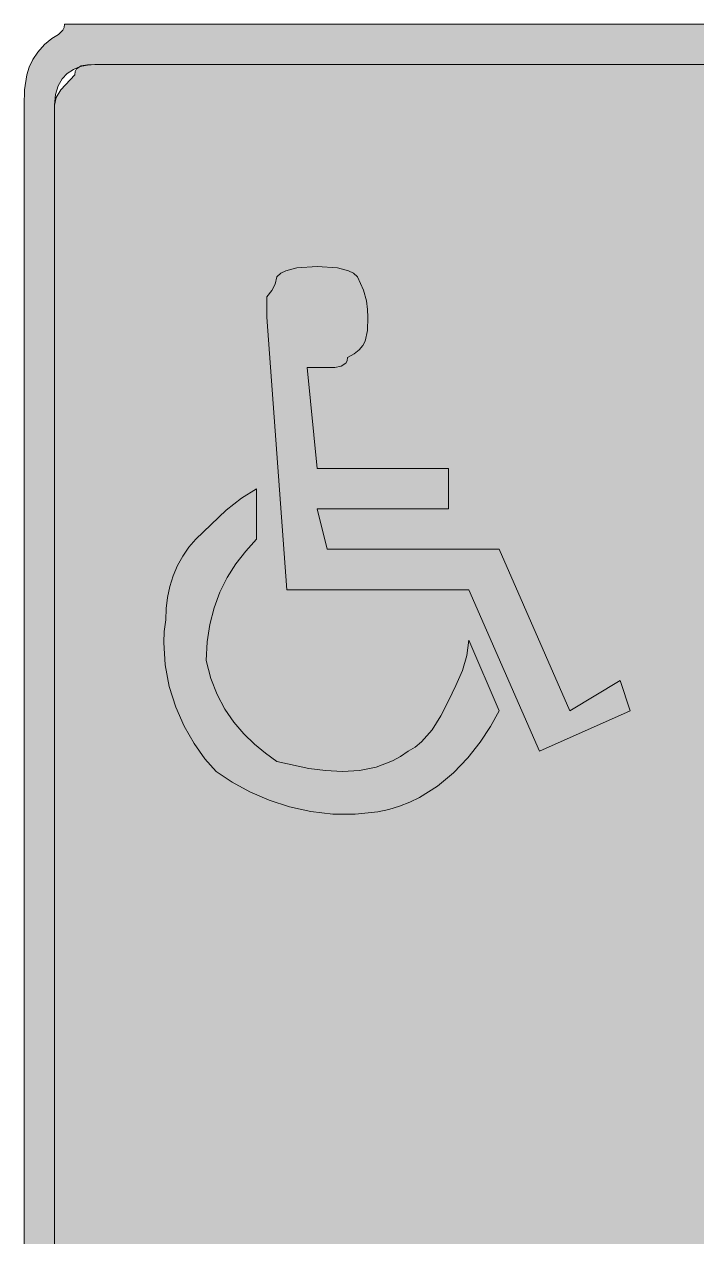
# Model space of a CAD drawing. Header units: metres. Extents: x 123 to 445, y 10 to 260.
# Drawn here: x 122.5 to 202.4, y 115.6 to 259.7 of the extents above; entities that cross this region are included whole.
import ezdxf

# ---------------------------------------------------------------- set-up
doc = ezdxf.new("R2010")
doc.units = ezdxf.units.M
doc.layers.add('FILL_BLACK_000000', color=7, linetype='Continuous', true_color=0x000000)
doc.layers.add('FILL_WHITE_FFFFFF', color=7, linetype='Continuous', true_color=0xffffff)

msp = doc.modelspace()

# ---------------------------------------------------------------- hatches: boundary and pattern name
at = {"layer": 'FILL_BLACK_000000', "true_color": 0x000000}
h = msp.add_hatch(color=7, dxfattribs=at)
h.dxf.hatch_style = 1
h.paths.add_polyline_path([(439.35, 259.68), (440.25, 258.97), (441.15, 258.48), (442.05, 257.99), (442.95, 257.28), (443.66, 256.38), (444.15, 255.48), (444.64, 254.58), (445.35, 253.68), (445.35, 250.08), (445.35, 19.68), (445.31, 17.88), (445.05, 16.08), (444.76, 15.18), (444.34, 14.28), (443.74, 13.38), (442.95, 12.48), (442.05, 11.77), (441.15, 11.28), (440.25, 10.79), (439.35, 10.08), (435.75, 10.08), (130.95, 10.08), (129.17, 10.12), (127.5, 10.38), (126.74, 10.67), (126.06, 11.09), (125.45, 11.69), (124.95, 12.48), (123.3, 14.28), (122.76, 15.18), (122.55, 16.08), (122.55, 19.68), (122.55, 250.08), (122.59, 251.88), (122.85, 253.68), (123.14, 254.58), (123.56, 255.48), (124.16, 256.38), (124.95, 257.28), (125.83, 257.99), (126.6, 258.48), (127.14, 258.97), (127.3, 259.28), (127.35, 259.68), (130.95, 259.68), (435.75, 259.68), (439.35, 259.68)])
h.paths.add_polyline_path([(129.19, 254.64), (128.38, 254.31), (127.65, 253.83), (127.04, 253.18), (126.56, 252.35), (126.26, 251.32), (126.15, 250.08), (126.15, 19.68), (126.36, 18.78), (126.9, 17.88), (128.55, 16.08), (128.6, 15.68), (128.76, 15.39), (129.3, 15.03), (130.07, 14.9), (130.95, 14.88), (435.75, 14.88), (436.65, 14.9), (437.55, 15.03), (438.45, 15.39), (439.35, 16.08), (440.04, 16.98), (440.4, 17.88), (440.53, 18.78), (440.55, 19.68), (440.55, 250.08), (440.55, 252.48), (440.4, 253.08), (440.04, 253.49), (439.75, 253.63), (439.35, 253.68), (438.45, 254.37), (437.55, 254.73), (436.65, 254.86), (435.75, 254.88), (130.95, 254.88), (130.05, 254.82), (129.19, 254.64)], flags=16)
h = msp.add_hatch(color=7, dxfattribs=at)
h.dxf.hatch_style = 1
h.paths.add_polyline_path([(153.75, 192.48), (151.35, 224.88), (151.35, 227.28), (151.95, 228.03), (152.36, 228.8), (152.55, 229.68), (153.05, 230.08), (153.64, 230.37), (154.95, 230.73), (157.35, 230.88), (159.75, 230.73), (161.06, 230.37), (161.65, 230.08), (162.15, 229.68), (162.84, 228.09), (163.2, 226.83), (163.33, 225.8), (163.35, 224.88), (163.31, 223.29), (163.05, 222.03), (162.76, 221.49), (162.34, 221), (161.74, 220.53), (160.95, 220.08), (160.9, 219.68), (160.74, 219.39), (160.2, 219.03), (159.43, 218.9), (158.55, 218.88), (156.15, 218.88), (157.35, 206.88), (172.95, 206.88), (172.95, 202.08), (157.35, 202.08), (158.55, 197.28), (178.95, 197.28), (187.35, 178.08), (193.35, 181.68), (194.55, 178.08), (183.75, 173.28), (175.35, 192.48), (153.75, 192.48)])
h = msp.add_hatch(color=7, dxfattribs=at)
h.dxf.hatch_style = 1
h.paths.add_polyline_path([(148.86, 197.07), (147.69, 195.55), (146.67, 193.92), (145.8, 192.18), (145.1, 190.32), (144.58, 188.35), (144.26, 186.27), (144.15, 184.08), (144.71, 181.94), (145.46, 180.01), (146.39, 178.28), (147.45, 176.73), (148.63, 175.35), (149.89, 174.12), (151.2, 173.04), (152.55, 172.08), (156.34, 171.25), (158.33, 170.98), (160.35, 170.88), (162.37, 171), (164.36, 171.4), (166.3, 172.15), (167.24, 172.66), (168.15, 173.28), (169, 173.78), (169.74, 174.39), (171, 175.83), (172.03, 177.5), (172.95, 179.28), (173.83, 181.08), (174.6, 182.88), (175.14, 184.68), (175.35, 186.48), (178.95, 178.08), (177.94, 176.24), (176.7, 174.35), (175.24, 172.49), (173.55, 170.73), (171.64, 169.14), (169.5, 167.79), (168.35, 167.22), (167.14, 166.74), (165.87, 166.36), (164.55, 166.08), (161.85, 165.79), (159.19, 165.82), (156.58, 166.12), (154.05, 166.68), (151.64, 167.46), (149.36, 168.44), (147.26, 169.59), (145.35, 170.88), (144.01, 172.39), (142.72, 174.2), (141.55, 176.26), (140.55, 178.53), (139.77, 180.97), (139.27, 183.54), (139.12, 186.19), (139.18, 187.53), (139.35, 188.88), (139.41, 190.23), (139.57, 191.56), (139.86, 192.87), (140.25, 194.13), (140.76, 195.34), (141.38, 196.47), (142.11, 197.53), (142.95, 198.48), (146.55, 201.93), (148.35, 203.37), (150.15, 204.48), (150.15, 198.48), (148.86, 197.07)])
at = {"layer": 'FILL_WHITE_FFFFFF', "true_color": 0xffffff}
h = msp.add_hatch(color=7, dxfattribs=at)
h.dxf.hatch_style = 1
h.paths.add_polyline_path([(435.75, 254.88), (438.15, 254.88), (439.35, 253.68), (439.75, 253.63), (440.04, 253.49), (440.4, 253.08), (440.55, 252.48), (440.55, 250.08), (440.55, 19.68), (440.53, 18.78), (440.4, 17.88), (440.04, 16.98), (439.35, 16.08), (438.45, 15.39), (437.55, 15.03), (436.65, 14.9), (435.75, 14.88), (130.95, 14.88), (130.07, 14.9), (129.3, 15.03), (128.76, 15.39), (128.6, 15.68), (128.55, 16.08), (126.9, 17.88), (126.36, 18.78), (126.15, 19.68), (126.15, 250.08), (126.36, 250.98), (126.9, 251.88), (128.55, 253.68), (128.6, 254.08), (128.76, 254.37), (129.3, 254.73), (130.07, 254.86), (130.95, 254.88), (435.75, 254.88)])

# ---------------------------------------------------------------- linework, layer by layer
at = {"layer": 'FILL_BLACK_000000', "lineweight": 0, "true_color": 0x000000}
for points in [[(122.55, 19.68), (122.55, 250.08), (122.59, 251.88), (122.85, 253.68), (123.14, 254.58), (123.56, 255.48), (124.16, 256.38), (124.95, 257.28), (125.83, 257.99), (126.6, 258.48), (127.14, 258.97), (127.3, 259.28), (127.35, 259.68), (130.95, 259.68), (435.75, 259.68)], [(435.75, 254.88), (130.95, 254.88), (130.05, 254.82), (129.19, 254.64), (128.38, 254.31), (127.65, 253.83), (127.04, 253.18), (126.56, 252.35), (126.26, 251.32), (126.15, 250.08), (126.15, 19.68), (126.36, 18.78), (126.9, 17.88), (128.55, 16.08), (128.6, 15.68), (128.76, 15.39), (129.3, 15.03), (130.07, 14.9), (130.95, 14.88), (435.75, 14.88)]]:
    msp.add_lwpolyline(points, dxfattribs=at)
for points in [[(153.75, 192.48), (151.35, 224.88), (151.35, 227.28), (151.95, 228.03), (152.36, 228.8), (152.55, 229.68), (153.05, 230.08), (153.64, 230.37), (154.95, 230.73), (157.35, 230.88), (159.75, 230.73), (161.06, 230.37), (161.65, 230.08), (162.15, 229.68), (162.84, 228.09), (163.2, 226.83), (163.33, 225.8), (163.35, 224.88), (163.31, 223.29), (163.05, 222.03), (162.76, 221.49), (162.34, 221), (161.74, 220.53), (160.95, 220.08), (160.9, 219.68), (160.74, 219.39), (160.2, 219.03), (159.43, 218.9), (158.55, 218.88), (156.15, 218.88), (157.35, 206.88), (172.95, 206.88), (172.95, 202.08), (157.35, 202.08), (158.55, 197.28), (178.95, 197.28), (187.35, 178.08), (193.35, 181.68), (194.55, 178.08), (183.75, 173.28), (175.35, 192.48)], [(148.86, 197.07), (147.69, 195.55), (146.67, 193.92), (145.8, 192.18), (145.1, 190.32), (144.58, 188.35), (144.26, 186.27), (144.15, 184.08), (144.71, 181.94), (145.46, 180.01), (146.39, 178.28), (147.45, 176.73), (148.63, 175.35), (149.89, 174.12), (151.2, 173.04), (152.55, 172.08), (156.34, 171.25), (158.33, 170.98), (160.35, 170.88), (162.37, 171), (164.36, 171.4), (166.3, 172.15), (167.24, 172.66), (168.15, 173.28), (169, 173.78), (169.74, 174.39), (171, 175.83), (172.03, 177.5), (172.95, 179.28), (173.83, 181.08), (174.6, 182.88), (175.14, 184.68), (175.35, 186.48), (178.95, 178.08), (177.94, 176.24), (176.7, 174.35), (175.24, 172.49), (173.55, 170.73), (171.64, 169.14), (169.5, 167.79), (168.35, 167.22), (167.14, 166.74), (165.87, 166.36), (164.55, 166.08), (161.85, 165.79), (159.19, 165.82), (156.58, 166.12), (154.05, 166.68), (151.64, 167.46), (149.36, 168.44), (147.26, 169.59), (145.35, 170.88), (144.01, 172.39), (142.72, 174.2), (141.55, 176.26), (140.55, 178.53), (139.77, 180.97), (139.27, 183.54), (139.12, 186.19), (139.18, 187.53), (139.35, 188.88), (139.41, 190.23), (139.57, 191.56), (139.86, 192.87), (140.25, 194.13), (140.76, 195.34), (141.38, 196.47), (142.11, 197.53), (142.95, 198.48), (146.55, 201.93), (148.35, 203.37), (150.15, 204.48), (150.15, 198.48)]]:
    msp.add_lwpolyline(points, close=True, dxfattribs=at)
at = {"layer": 'FILL_WHITE_FFFFFF', "lineweight": 0, "true_color": 0xffffff}
msp.add_lwpolyline([(435.75, 14.88), (130.95, 14.88), (130.07, 14.9), (129.3, 15.03), (128.76, 15.39), (128.6, 15.68), (128.55, 16.08), (126.9, 17.88), (126.36, 18.78), (126.15, 19.68), (126.15, 250.08), (126.36, 250.98), (126.9, 251.88), (128.55, 253.68), (128.6, 254.08), (128.76, 254.37), (129.3, 254.73), (130.07, 254.86), (130.95, 254.88), (435.75, 254.88)], dxfattribs=at)

doc.saveas('drawing.dxf')
